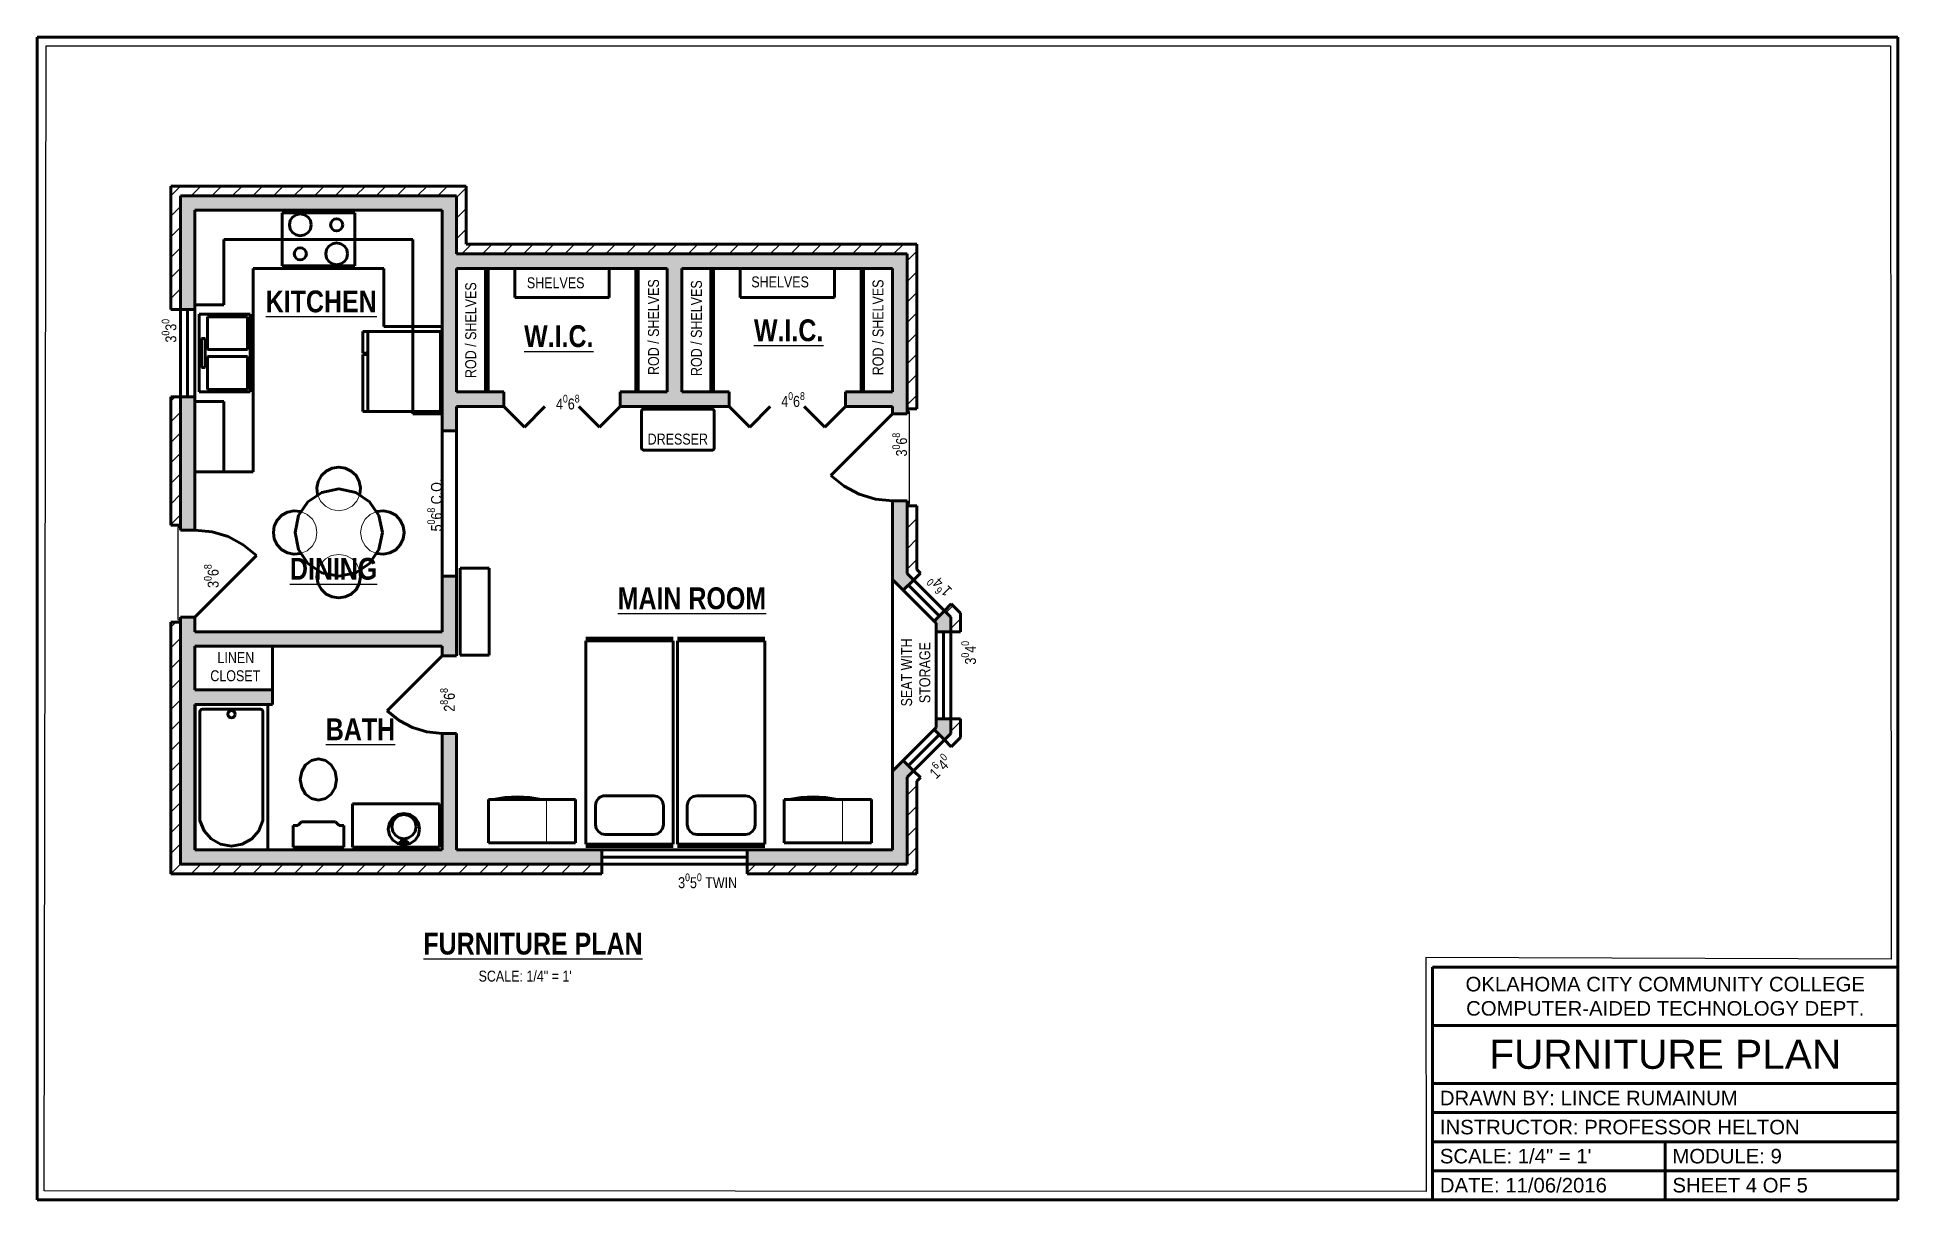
# Paper-space layout 'Furniture Plan' of a CAD drawing. Header units: inches. Extents: x 0.3 to 16.3, y 0.3 to 10.3.
# The model-space entities are those that its viewports show. They can reach past a viewport. Long polylines and large blocks are cut down to what shows.
import ezdxf

# ---------------------------------------------------------------- set-up
doc = ezdxf.new("R2010")
doc.units = ezdxf.units.IN
doc.header["$MEASUREMENT"] = 0
for name, pattern in [('CENTER2', [1.125, 0.75, -0.125, 0.125, -0.125]), ('HIDDEN', [0.375, 0.25, -0.125]), ('HIDDEN2', [0.1875, 0.125, -0.0625])]:
    doc.linetypes.add(name, pattern=pattern)
for name, color, linetype, lineweight in [('A-ANNO-DOOR', 251, 'Continuous', 30), ('A-ANNO-GLAZ', 252, 'Continuous', 30), ('A-ANNO-TEXT', 250, 'Continuous', 30), ('A-DOOR', 250, 'Continuous', 60), ('A-EXTR', 1, 'Continuous', 60), ('A-EXTR-PATT', 250, 'Continuous', 30), ('A-FLOR-FIXT', 3, 'Continuous', 60), ('A-FLOR-OTLN', 1, 'Continuous', 30), ('A-FLOR-OVHD', 6, 'HIDDEN2', 60), ('A-FLOR-PFIX', 4, 'Continuous', 60), ('A-FLOR-WDWK', 6, 'Continuous', 60), ('A-FURN', 31, 'Continuous', 60), ('A-GLAZ', 250, 'Continuous', 60), ('A-WALL', 5, 'Continuous', 60), ('A-WALL-PATT', 254, 'Continuous', 30), ('Title Block', 5, 'Continuous', 60), ('Title Block Text', 1, 'Continuous', 30)]:
    doc.layers.add(name, color=color, linetype=linetype, lineweight=lineweight)
doc.layers.add('Viewport', color=1, linetype='Continuous', plot=False)
doc.styles.add('ARCH-NOTES', font='ARIALN.TTF')
doc.styles.get("Standard").update_dxf_attribs({"font": 'arial.ttf'})

# ---------------------------------------------------------------- blocks, each defined once
blk = doc.blocks.new('COOKTOP')
for p, q in [((-15, -22), (-15, 0)), ((-15, 0), (0, 0)), ((0, 0), (15, 0)), ((15, 0), (15, -22)), ((15, -22), (-15, -22))]:
    blk.add_line(p, q)
for centre, radius in [((-7.5, -5), 4.5), ((7.5, -5), 2.5), ((-7.5, -17), 2.5), ((7.5, -17), 4.5)]:
    blk.add_circle(centre, radius)
blk = doc.blocks.new('KSINK')
for p, q in [((-16, -21), (-16, 0)), ((-16, 0), (0, 0)), ((0, 0), (16, 0)), ((16, 0), (16, -21)), ((-1.5, -3.5), (-15, -3.5)), ((-15, -3.5), (-15, -20)), ((0, -1), (-6, -1)), ((-6, -1), (-6, -2.5)), ((-6, -2.5), (0, -2.5)), ((-1.5, -20), (-1.5, -3.5)), ((0, -1), (6, -1)), ((6, -2.5), (0, -2.5)), ((1.5, -20), (1.5, -3.5)), ((1.5, -3.5), (15, -3.5)), ((6, -1), (6, -2.5)), ((15, -3.5), (15, -20)), ((16, -21), (-16, -21)), ((-15, -20), (-1.5, -20)), ((15, -20), (1.5, -20))]:
    blk.add_line(p, q)
blk = doc.blocks.new('REF')
for p, q in [((-16.5, -32), (-16.5, 0)), ((-16.5, 0), (0, 0)), ((0, 0), (16.5, 0)), ((16.5, 0), (16.5, -32)), ((-16.5, -30), (-7.5, -30)), ((-7.5, -30), (-7.5, -32)), ((-7.5, -30), (-7, -30)), ((-7, -30), (-7, -32)), ((-7, -30), (16.5, -30)), ((-16.5, -32), (-7.5, -32)), ((-7, -32), (16.5, -32))]:
    blk.add_line(p, q)
blk = doc.blocks.new('DOOR')
blk.add_line((0, 0), (-0.707, 0.707))
blk.add_arc((0, 0), 1, 135, 180)
blk = doc.blocks.new('*U5')
at = {"linetype": 'HIDDEN2', "lineweight": 0}
blk.add_arc((-23.625, 0), 9, 284.477512, 75.522488, dxfattribs=at)
blk.add_arc((12.375, 0), 9, 255.522488, 104.477512)
blk = doc.blocks.new('*U6')
at = {"color": 0, "linetype": 'ByBlock', "lineweight": -2, "transparency": 16777216}
for p, rotation in [((96, 323.625), 90), ((96, 312.375), 270), ((90.375, 318), 180)]:
    blk.add_blockref('*U5', p, dxfattribs=dict(at, rotation=rotation))
blk.add_blockref('*U5', (101.625, 318), dxfattribs=at)
blk = doc.blocks.new('RTABLE')
blk.add_circle((0, 0), 18)
blk.add_blockref('*U6', (-96, -318))
blk = doc.blocks.new('40BFD')
for p, q in [((8.5, -8.5), (0, 0)), ((8.5, -8.5), (17, 0)), ((39.5, -8.5), (31, 0)), ((48, 0), (39.5, -8.5))]:
    blk.add_line(p, q)
blk = doc.blocks.new('BATHTUB')
for p, q in [((-30, -60), (-30, 0)), ((-30, 0), (0, 0)), ((0, 0), (0, -60)), ((-28, -3), (-28, -48)), ((-27, -2), (-3, -2)), ((-2, -3), (-2, -48)), ((0, -60), (-30, -60))]:
    blk.add_line(p, q)
blk.add_circle((-15, -4), 1.5)
for centre, radius, start, end in [((-27, -3), 1, 90, 180), ((-3, -3), 1, 0, 90), ((-15, -45.2), 13.3, 192.14491, 347.85509)]:
    blk.add_arc(centre, radius, start, end)
blk = doc.blocks.new('BSINK')
for p, q in [((0, 6), (-1.5, 6)), ((-1.5, 6), (-1.5, 5)), ((-1.5, 5), (0, 5)), ((0, 6), (1.5, 6)), ((1.5, 5), (0, 5)), ((1.5, 6), (1.5, 5))]:
    blk.add_line(p, q)
for centre, radius in [((0, 0), 6.5), ((0, -1), 5)]:
    blk.add_circle(centre, radius)
blk = doc.blocks.new('TOILET')
for p, q in [((-10.5, 0), (0, 0)), ((-10.5, 0), (-10.5, -9)), ((0, 0), (10.5, 0)), ((10.5, 0), (10.5, -9)), ((-10.5, -9), (-8.5, -9)), ((-8.5, -9), (-7, -10.5)), ((-7, -10.5), (7, -10.5)), ((8.5, -9), (7, -10.5)), ((10.5, -9), (8.5, -9))]:
    blk.add_line(p, q)
blk.add_ellipse((0, -28), major_axis=(0, 8.5), ratio=0.882353)
blk = doc.blocks.new('DRESSER')
for p, q in [((-14, 0), (0, 0)), ((14, 0), (0, 0)), ((-15, -16), (-15, -1)), ((15, -16), (15, -1)), ((-14, -17), (0, -17)), ((0, -17), (14, -17))]:
    blk.add_line(p, q)
for centre, start, end in [((-14, -1), 90, 180), ((14, -1), 0, 90), ((-14, -16), 180, 270), ((14, -16), 270, 0)]:
    blk.add_arc(centre, 1, start, end)
blk = doc.blocks.new('TWINBED')
for p, q in [((0, 0), (-18, 0)), ((0, 0), (18, 0)), ((-18, -85), (-18, -1)), ((-18, -1), (18, -1)), ((-10, -5), (10, -5)), ((18, -1), (18, -85)), ((-14, -9), (-14, -17)), ((14, -9), (14, -17)), ((-10, -21), (10, -21)), ((18, -85), (-18, -85)), ((0, -86), (-18, -86)), ((0, -86), (18, -86))]:
    blk.add_line(p, q)
for centre, start, end in [((-10, -9), 90, 180), ((10, -9), 0, 90), ((-10, -17), 180, 270), ((10, -17), 270, 0)]:
    blk.add_arc(centre, 4, start, end)
blk = doc.blocks.new('DESK')
for p, q in [((-18, -18), (-18, 0)), ((-18, 0), (0, 0)), ((0, 0), (18, 0)), ((18, 0), (18, -18)), ((18, -18), (-18, -18))]:
    blk.add_line(p, q)
at = {"linetype": 'HIDDEN2', "lineweight": 0}
blk.add_line((-6, 0), (-6, -18), dxfattribs=at)
blk.add_arc((6, 31.5), 50.5, 258.57881, 281.42119)
blk = doc.blocks.new('BOOKCASE')
for p, q in [((-18, -12), (-18, 0)), ((-18, 0), (0, 0)), ((0, 0), (18, 0)), ((18, 0), (18, -12)), ((18, -12), (-18, -12))]:
    blk.add_line(p, q)

msp = doc.modelspace()

# ---------------------------------------------------------------- hatches: boundary and pattern name
at = {"layer": 'A-EXTR-PATT'}
h = msp.add_hatch(dxfattribs=at)
h.set_pattern_fill('_USER', color=256, scale=6, angle=45, pattern_type=0)
h.set_pattern_definition([(45, (0, 0), (-4.24264, 4.24264), [])])
h.paths.add_polyline_path([(120, 313), (116, 313), (116, 259.99), (120, 259.99)])
h.paths.add_polyline_path([(424, 376), (238, 376), (238, 400), (116, 400), (116, 349), (120, 349), (120, 396), (234, 396), (234, 372), (420, 372), (420, 308), (424, 308)])
h.paths.add_polyline_path([(424, 268.01), (420, 268.01), (420, 240), (422.64, 237.36), (425.46, 240.19), (424, 241.66)])
h.paths.add_polyline_path([(442, 223.66), (438.19, 227.46), (435.36, 224.64), (438, 222), (438, 216), (442, 216)])
h.paths.add_polyline_path([(442, 180), (438, 180), (438, 174), (435.36, 171.36), (438.19, 168.54), (442, 172.34)])
h.paths.add_polyline_path([(424, 154.34), (425.46, 155.81), (422.64, 158.64), (420, 156), (420, 120), (354, 120), (354, 116), (424, 116)])
h.paths.add_polyline_path([(294, 120), (120, 120), (120, 220), (116, 220), (116, 116), (294, 116)])
at = {"layer": 'A-WALL-PATT'}
h = msp.add_hatch(color=256, dxfattribs=at)
h.dxf.hatch_style = 1
h.paths.add_polyline_path([(420, 372), (234, 372), (234, 396), (120, 396), (120, 349), (126, 349), (126, 390), (228, 390), (228, 299), (234, 299), (234, 309), (253.5, 309), (253.5, 315), (234, 315), (234, 366), (321, 366), (321, 315), (301.5, 315), (301.5, 309), (346.5, 309), (346.5, 315), (327, 315), (327, 366), (414, 366), (414, 315), (394.5, 315), (394.5, 309), (414, 309), (414, 306), (420, 306)])
h.paths.add_polyline_path([(126, 313), (120, 313), (120, 258), (126, 258)])
h.paths.add_polyline_path([(234, 239), (228, 239), (228, 216), (126, 216), (126, 222), (120, 222), (120, 120), (294, 120), (294, 126), (234, 126), (234, 174), (228, 174), (228, 126), (126, 126), (126, 186), (158, 186), (158, 192), (126, 192), (126, 210), (228, 210), (228, 206), (234, 206)])
h.paths.add_polyline_path([(420, 156), (422.64, 158.64), (418.39, 162.88), (414, 158.49), (414, 126), (354, 126), (354, 120), (420, 120)])
h.paths.add_polyline_path([(438, 180), (432, 180), (432, 176.49), (431.12, 175.61), (435.36, 171.36), (438, 174)])
h.paths.add_polyline_path([(438, 222), (435.36, 224.64), (431.12, 220.39), (432, 219.51), (432, 216), (438, 216)])
h.paths.add_polyline_path([(420, 270), (414, 270), (414, 237.51), (418.39, 233.12), (422.64, 237.36), (420, 240)])

# ---------------------------------------------------------------- linework, layer by layer
at = {"layer": 'A-DOOR', "linetype": 'HIDDEN'}
for p, q in [((228, 299), (228, 239)), ((234, 299), (234, 239))]:
    msp.add_line(p, q, dxfattribs=at)
at = {"layer": 'A-EXTR'}
for p, q in [((238, 400), (116, 400)), ((116, 400), (116, 349)), ((238, 376), (238, 400)), ((424, 376), (238, 376)), ((424, 308), (424, 376)), ((120, 349), (116, 349)), ((120, 313), (116, 313)), ((116, 313), (116, 259.99)), ((420, 308), (424, 308)), ((420, 268.01), (424, 268.01)), ((424, 241.66), (424, 268.01)), ((120, 259.99), (116, 259.99)), ((422.64, 237.36), (425.46, 240.19)), ((425.46, 240.19), (424, 241.66)), ((435.36, 224.64), (438.19, 227.46)), ((442, 223.66), (438.19, 227.46)), ((442, 216), (442, 223.66)), ((120, 220), (116, 220)), ((116, 220), (116, 116)), ((438, 216), (442, 216)), ((438, 180), (442, 180)), ((442, 172.34), (442, 180)), ((435.36, 171.36), (438.19, 168.54)), ((438.19, 168.54), (442, 172.34)), ((422.64, 158.64), (425.46, 155.81)), ((424, 154.34), (425.46, 155.81)), ((424, 116), (424, 154.34)), ((116, 116), (294, 116)), ((294, 120), (294, 116)), ((354, 120), (354, 116)), ((354, 116), (424, 116))]:
    msp.add_line(p, q, dxfattribs=at)
at = {"layer": 'A-FLOR-OTLN'}
for p, q in [((420.99, 306.98), (420, 306.98)), ((420.99, 269), (420.99, 306.98)), ((420, 269), (420.99, 269)), ((120, 259.01), (119, 259.01)), ((119, 259.01), (119, 220.99)), ((119, 220.99), (120, 220.99))]:
    msp.add_line(p, q, dxfattribs=at)
at = {"layer": 'A-FLOR-OVHD'}
for p, q in [((216, 378), (138, 378)), ((138, 378), (138, 351)), ((216, 305.99), (216, 378)), ((138, 351), (126, 351)), ((138, 311), (126, 311)), ((138, 311), (138, 282)), ((216, 305.99), (228, 305.99))]:
    msp.add_line(p, q, dxfattribs=at)
at = {"layer": 'A-FLOR-WDWK'}
for p, q in [((204, 366), (150, 366)), ((150, 366), (150, 282)), ((204, 341.99), (204, 366)), ((246, 315), (246, 366)), ((258, 354), (258, 366)), ((297, 354), (297, 366)), ((309, 315), (309, 366)), ((339, 315), (339, 366)), ((351, 354), (351, 366)), ((390, 354), (390, 366)), ((402, 315), (402, 366)), ((297, 354), (258, 354)), ((390, 354), (351, 354)), ((204, 341.99), (228, 341.99)), ((150, 282), (126, 282)), ((414, 158.49), (414, 237.51)), ((158, 192), (158, 210)), ((227, 145), (191, 145)), ((191, 145), (191, 127)), ((227, 127), (227, 145)), ((191, 127), (227, 127))]:
    msp.add_line(p, q, dxfattribs=at)
at = {"layer": 'A-FLOR-WDWK', "linetype": 'CENTER2', "ltscale": 0.5}
for p, q in [((247, 315), (247, 366)), ((308, 315), (308, 366)), ((340, 315), (340, 366)), ((401, 315), (401, 366))]:
    msp.add_line(p, q, dxfattribs=at)
at = {"layer": 'A-GLAZ'}
for p, q in [((126, 349), (120, 349)), ((123, 349), (123, 313)), ((126, 313), (120, 313)), ((422.64, 237.36), (418.39, 233.12)), ((420.51, 235.24), (433.24, 222.51)), ((435.36, 224.64), (431.12, 220.39)), ((438, 216), (432, 216)), ((435, 216), (435, 180)), ((438, 180), (432, 180)), ((420.51, 160.76), (433.24, 173.49)), ((435.36, 171.36), (431.12, 175.61)), ((422.64, 158.64), (418.39, 162.88)), ((294, 120), (294, 126)), ((294, 123), (354, 123)), ((354, 120), (354, 126))]:
    msp.add_line(p, q, dxfattribs=at)
at = {"layer": 'A-WALL'}
for p, q in [((234, 396), (120, 396)), ((120, 396), (120, 258)), ((234, 372), (234, 396)), ((228, 390), (126, 390)), ((126, 390), (126, 258)), ((228, 299), (228, 390)), ((420, 372), (234, 372)), ((420, 306), (420, 372)), ((234, 315), (234, 366)), ((321, 366), (234, 366)), ((321, 315), (321, 366)), ((414, 366), (327, 366)), ((327, 315), (327, 366)), ((414, 315), (414, 366)), ((253.5, 315), (234, 315)), ((253.5, 309), (253.5, 315)), ((321, 315), (301.5, 315)), ((301.5, 309), (301.5, 315)), ((346.5, 315), (327, 315)), ((346.5, 309), (346.5, 315)), ((414, 315), (394.5, 315)), ((394.5, 309), (394.5, 315)), ((234, 299), (234, 309)), ((253.5, 309), (234, 309)), ((346.5, 309), (301.5, 309)), ((414, 309), (394.5, 309)), ((414, 306), (414, 309)), ((420, 306), (414, 306)), ((228, 299), (234, 299)), ((414, 237.51), (414, 270)), ((420, 270), (414, 270)), ((420, 240), (420, 270)), ((126, 258), (120, 258)), ((228, 216), (228, 239)), ((228, 239), (234, 239)), ((234, 206), (234, 239)), ((438, 222), (420, 240)), ((432, 219.51), (414, 237.51)), ((126, 222), (120, 222)), ((120, 222), (120, 120)), ((126, 222), (126, 216)), ((126, 216), (228, 216)), ((432, 176.49), (432, 219.51)), ((438, 174), (438, 222)), ((126, 210), (228, 210)), ((126, 210), (126, 192)), ((228, 206), (228, 210)), ((228, 206), (234, 206)), ((126, 192), (158, 192)), ((158, 192), (158, 186)), ((126, 186), (158, 186)), ((126, 186), (126, 126)), ((228, 126), (228, 174)), ((228, 174), (234, 174)), ((234, 126), (234, 174)), ((414, 158.49), (432, 176.49)), ((420, 156), (438, 174)), ((414, 126), (414, 158.49)), ((420, 120), (420, 156)), ((126, 126), (228, 126)), ((234, 126), (414, 126)), ((120, 120), (420, 120))]:
    msp.add_line(p, q, dxfattribs=at)

# ---------------------------------------------------------------- block references
at = {"layer": 'A-DOOR'}
for p in [(253.5, 309), (346.5, 309)]:
    msp.add_blockref('40BFD', p, dxfattribs=at)
for p, xscale, yscale, zscale, rotation in [((414, 306), 36, 36, 36, 90), ((126, 222), 36, 36, 36, 269.9999999999997), ((228, 206), 31.99999999999985, 31.99999999999985, 31.99999999999985, 90)]:
    msp.add_blockref('DOOR', p, dxfattribs=dict(at, xscale=xscale, yscale=yscale, zscale=zscale, rotation=rotation))
at = {"layer": 'A-FLOR-FIXT'}
msp.add_blockref('COOKTOP', (177, 389.01), dxfattribs=at)
for name, p, rotation in [('KSINK', (127.74, 331.08), 90), ('REF', (227.33, 323.47), 270)]:
    msp.add_blockref(name, p, dxfattribs=dict(at, rotation=rotation))
at = {"layer": 'A-FLOR-PFIX'}
msp.add_blockref('BATHTUB', (156.08, 186), dxfattribs=at)
at = {"layer": 'A-FLOR-PFIX', "rotation": 180}
for name, p in [('TOILET', (177, 127)), ('BSINK', (212.27, 134.51))]:
    msp.add_blockref(name, p, dxfattribs=at)
at = {"layer": 'A-FURN'}
for name, p, rotation in [('DRESSER', (325.37, 290.91), 180), ('BOOKCASE', (235.49, 224.27), 90), ('TWINBED', (305.37, 127.31), 180), ('DESK', (265.12, 128.8), 180), ('DESK', (387.25, 128.8), 180)]:
    msp.add_blockref(name, p, dxfattribs=dict(at, rotation=rotation))
msp.add_blockref('RTABLE', (185.38, 256.96), dxfattribs=at)
at = {"layer": 'A-FURN', "xscale": -1, "rotation": 180}
msp.add_blockref('TWINBED', (343.25, 127.31), dxfattribs=at)

# ---------------------------------------------------------------- texts
at = {"layer": 'A-ANNO-DOOR', "char_height": 4.5, "attachment_point": 1, "style": 'ARCH-NOTES'}
for insert in [(368.02, 314.88), (275.04, 313.81)]:
    msp.add_mtext_dynamic_manual_height_columns('\\A1;4{\\H0.7x;\\S0^ ;}6{\\H0.7x;\\S8^ ;} ', width=11.1589, gutter_width=22.5, heights=[0], dxfattribs=dict(at, insert=insert))
at = {"layer": 'A-ANNO-DOOR', "char_height": 4.5, "attachment_point": 1, "rotation": 90, "style": 'ARCH-NOTES'}
for s, width, insert in [('\\A1;3{\\H0.7x;\\S0^ ;}6{\\H0.7x;\\S8^ ;} ', 11.1589, (413.89, 288.39)), ('\\A1;5{\\H0.7x;\\S0^ ;}6{\\H0.7x;\\S8^ ;} C.O. ', 22.4022, (221.93, 257.44)), ('\\A1;3{\\H0.7x;\\S0^ ;}6{\\H0.7x;\\S8^ ;} ', 11.1589, (129.74, 234.11)), ('\\A1;2{\\H0.7x;\\S8^ ;}6{\\H0.7x;\\S8^ ;} ', 11.1589, (227.24, 183))]:
    msp.add_mtext_dynamic_manual_height_columns(s, width=width, gutter_width=22.5, heights=[0], dxfattribs=dict(at, insert=insert))
at = {"layer": 'A-ANNO-GLAZ', "char_height": 4.5, "attachment_point": 1, "style": 'ARCH-NOTES'}
for s, insert, rotation in [('\\A1;3{\\H0.7x;\\S0^ ;}3{\\H0.7x;\\S0^ ;} ', (112.3, 335.4), 90), ('\\A1;1{\\H0.7x;\\S6^ ;}4{\\H0.7x;\\S0^ ;} ', (434.57, 229.11), 135), ('\\A1;3{\\H0.7x;\\S0^ ;}4{\\H0.7x;\\S0^ ;} ', (442.36, 202.45), 90), ('\\A1;1{\\H0.7x;\\S6^ ;}4{\\H0.7x;\\S0^ ;} ', (427.72, 159.21), 45)]:
    msp.add_mtext_dynamic_manual_height_columns(s, width=11.1589, gutter_width=22.5, heights=[4.6], dxfattribs=dict(at, insert=insert, rotation=rotation))
at = {"layer": 'A-ANNO-GLAZ', "insert": (325.47, 116.18), "char_height": 4.5, "attachment_point": 1, "style": 'ARCH-NOTES'}
msp.add_mtext_dynamic_manual_height_columns('\\A1;3{\\H0.7x;\\S0^ ;}5{\\H0.7x;\\S0^ ;} TWIN ', width=28.1791, gutter_width=22.5, heights=[4.6], dxfattribs=at)
at = {"layer": 'A-ANNO-TEXT', "attachment_point": 1, "style": 'ARCH-NOTES'}
for s, insert, char_height, width in [('\\pi1.0234;SHELVES', (262, 362.33), 4.5, 25.3234), ('\\pi0.91576;SHELVES', (354.75, 362.68), 4.5, 25.1081), ('\\pi3.32094;{\\fArial Narrow|b1|i0|c0|p34;\\LKITCHEN}', (151.91, 356.89), 9, 50.8622), ('\\pi2.89187;{\\fArial Narrow|b1|i0|c0|p34;\\LW.I.C.}', (258.99, 342.55), 9, 33.6801), ('\\pi2.78422;{\\fArial Narrow|b1|i0|c0|p34;\\LW.I.C.}', (353.98, 344.96), 9, 33.4648), ('\\pi3.73703;{\\fArial Narrow|b1|i0|c0|p34;\\LDINING}', (161.47, 246.5), 9, 42.1848), ('\\pi1.44205;{\\fArial Narrow|b1|i0|c0|p34;\\LMAIN ROOM}', (299.07, 234.32), 9, 62.7163), ('\\pi4.25788;LINEN \\P\\pi1.30649;CLOSET', (131.05, 207.58), 4.5, 22.8967), ('\\pi1.40791;{\\fArial Narrow|b1|i0|c0|p34;\\LBATH}', (178.62, 180.22), 9, 29.9018)]:
    msp.add_mtext(s, dxfattribs=dict(at, insert=insert, char_height=char_height, width=width))
at = {"layer": 'A-ANNO-TEXT', "char_height": 4.5, "attachment_point": 1, "rotation": 90, "style": 'ARCH-NOTES'}
for s, insert, width in [('\\pi0.87118;ROD / SHELVES', (313.05, 321.13), 40.6093), ('\\pi1.54386;ROD / SHELVES', (405.71, 320.35), 41.9547), ('\\pi2.0553;ROD / SHELVES', (237.6, 318.69), 42.9776), ('\\pi1.30177;ROD / SHELVES', (330.76, 320.27), 41.4705), ('\\pi0.65025;SEAT WITH \\P\\pi2.0024;STORAGE', (417.52, 184.52), 28.7026)]:
    msp.add_mtext(s, dxfattribs=dict(at, insert=insert, width=width))
at = {"layer": 'A-FURN', "insert": (312.44, 297.79), "char_height": 4.5, "width": 25.3234, "attachment_point": 1, "style": 'ARCH-NOTES'}
msp.add_mtext('\\pi0.43404;DRESSER', dxfattribs=at)

psp = doc.layouts.new('Furniture Plan')

# ---------------------------------------------------------------- linework, layer by layer
at = {"layer": 'Title Block'}
for p, q in [((0.306, 0.307), (0.306, 10.307)), ((0.306, 10.307), (16.306, 10.307)), ((16.306, 10.307), (16.306, 2.307)), ((12.306, 0.307), (12.306, 2.307)), ((12.306, 2.307), (16.306, 2.307)), ((16.306, 2.307), (16.306, 0.307)), ((12.306, 1.807), (16.306, 1.807)), ((12.306, 1.307), (16.306, 1.307)), ((12.306, 1.057), (16.306, 1.057)), ((12.306, 0.807), (16.306, 0.807)), ((14.306, 0.807), (14.306, 0.307)), ((12.306, 0.557), (16.306, 0.557)), ((0.306, 0.307), (16.306, 0.307)), ((16.306, 0.307), (12.306, 0.307))]:
    psp.add_line(p, q, dxfattribs=at)
at = {"layer": 'Viewport'}
psp.add_lwpolyline([(0.384, 10.233), (16.242, 10.233), (16.249, 2.376), (12.246, 2.391), (12.25, 0.377), (0.367, 0.384)], close=True, dxfattribs=at)

# ---------------------------------------------------------------- texts
at = {"layer": 'A-ANNO-TEXT', "attachment_point": 1, "style": 'ARCH-NOTES'}
for s, width, gutter_width, insert, char_height in [('\\pi0.08477;{\\fArial Narrow|b1|i0|c0|p34;\\LFURNITURE PLAN}', 2.02139, 0.938, (3.542, 2.604), 0.1875), ('\\A1;\\pi0.52812;SCALE: 1/4" = 1\'', 1.84812, 0.469, (3.573, 2.278), 0.09375)]:
    psp.add_mtext_dynamic_manual_height_columns(s, width=width, gutter_width=gutter_width, heights=[0], dxfattribs=dict(at, insert=insert, char_height=char_height))
at = {"layer": 'Title Block Text'}
for s, p in [('DRAWN BY: LINCE RUMAINUM', (12.368, 1.12)), ('INSTRUCTOR: PROFESSOR HELTON', (12.368, 0.87)), ('SCALE: 1/4" = 1\'', (12.368, 0.62)), ('MODULE: 9', (14.368, 0.62)), ('DATE: 11/06/2016', (12.368, 0.37)), ('SHEET 4 OF 5', (14.368, 0.37))]:
    psp.add_text(s, height=0.125, dxfattribs=at).set_placement(p)
at = {"layer": 'Title Block Text', "attachment_point": 5}
for s, gutter_width, heights, insert, char_height in [('OKLAHOMA CITY COMMUNITY COLLEGE\\PCOMPUTER-AIDED TECHNOLOGY DEPT.', 0.625, [0], (14.306, 2.057), 0.125), ('FURNITURE PLAN', 1.25, [0.259], (14.306, 1.557), 0.25)]:
    psp.add_mtext_dynamic_manual_height_columns(s, width=4, gutter_width=gutter_width, heights=heights, dxfattribs=dict(at, insert=insert, char_height=char_height))

# ---------------------------------------------------------------- viewports
at = {"layer": 'Viewport'}
vp = psp.add_viewport(center=(8.308, 5.305), size=(15.882, 9.85593), view_center_point=(445.008, 221.372), view_height=473.08456, dxfattribs=at)
vp.dxf.flags = 0x10000  # cut along an outline
vp.dxf.clipping_boundary_handle = psp.add_lwpolyline([(0.384, 10.233), (16.242, 10.233), (16.249, 2.376), (12.246, 2.391), (12.25, 0.377), (0.367, 0.384)], format="xyb", close=True, dxfattribs={"invisible": 1}).dxf.handle

doc.saveas('drawing.dxf')
